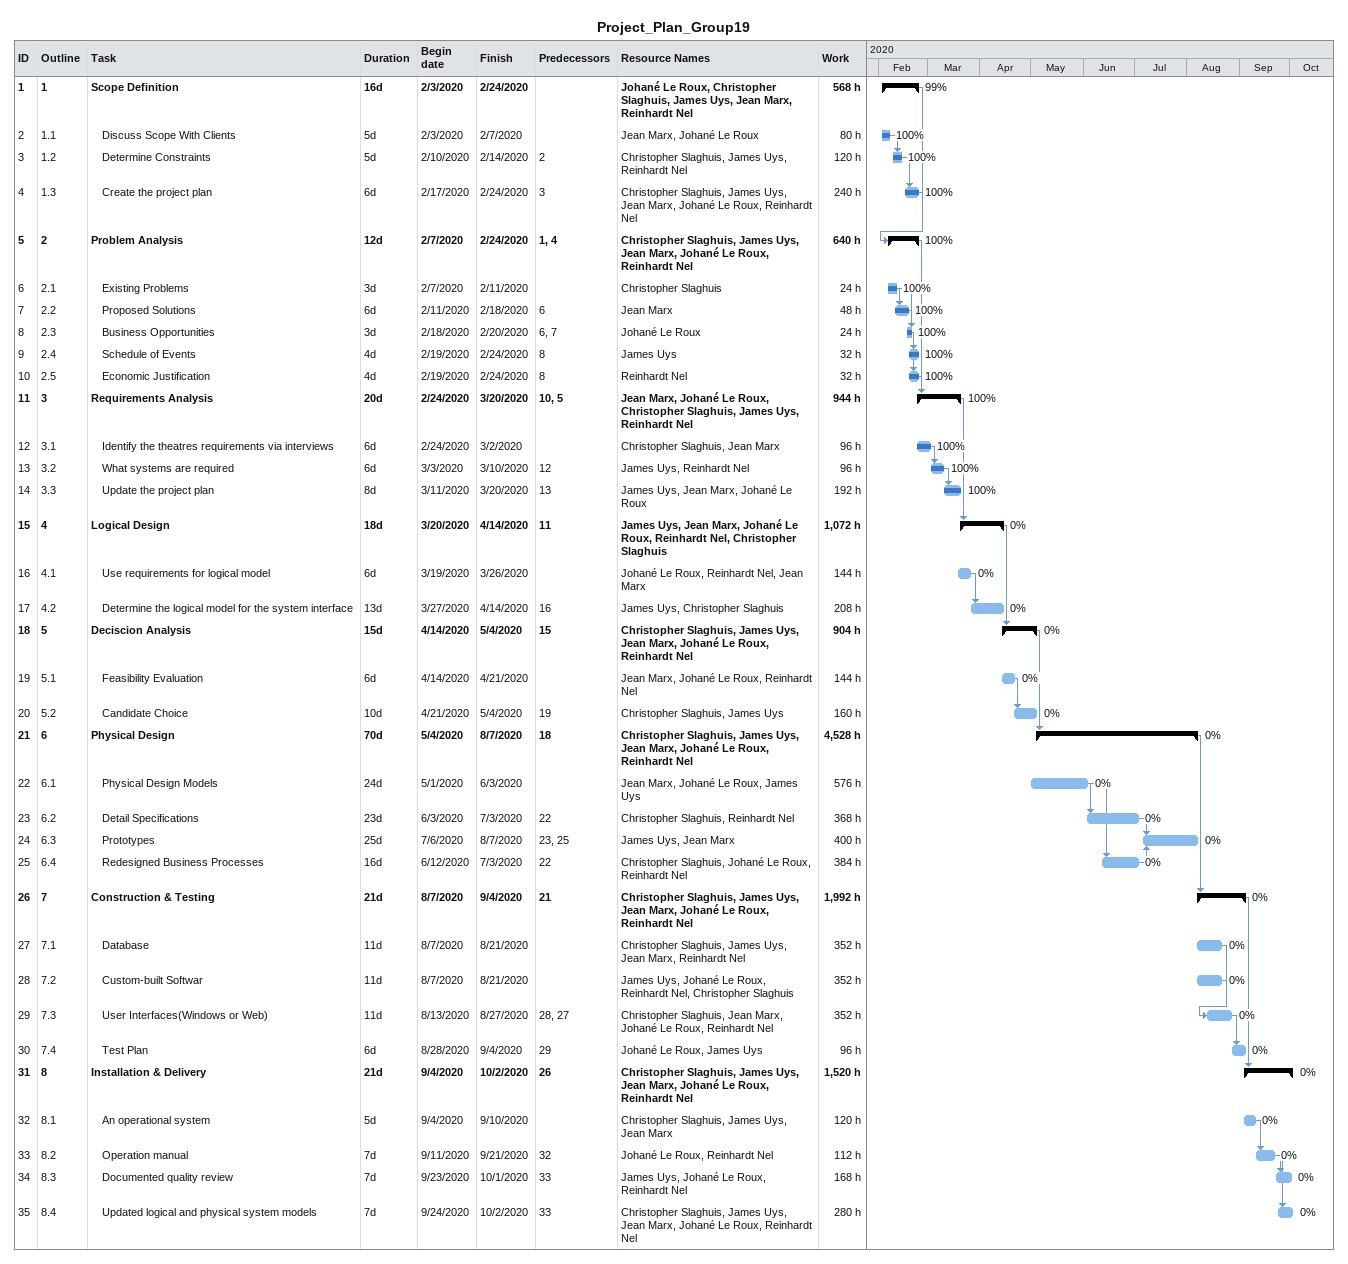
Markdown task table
Project_Plan_Group19

| ID | WBS | Task | Duration | Start | Finish | Predecessors | Resources | % complete | Work (h) |
|---|---|---|---|---|---|---|---|---|---|
| 1 | 1 | **Scope Definition** | 16d | 2020-02-03 | 2020-02-24 |  | Johané Le Roux, Christopher Slaghuis, James Uys, Jean Marx, Reinhardt Nel | 99 | 568 |
| 2 | 1.1 | Discuss Scope With Clients | 5d | 2020-02-03 | 2020-02-07 |  | Jean Marx, Johané Le Roux | 100 | 80 |
| 3 | 1.2 | Determine Constraints | 5d | 2020-02-10 | 2020-02-14 | 2 | Christopher Slaghuis, James Uys, Reinhardt Nel | 100 | 120 |
| 4 | 1.3 | Create the project plan | 6d | 2020-02-17 | 2020-02-24 | 3 | Christopher Slaghuis, James Uys, Jean Marx, Johané Le Roux, Reinhardt Nel | 100 | 240 |
| 5 | 2 | **Problem Analysis** | 12d | 2020-02-07 | 2020-02-24 | 1, 4 | Christopher Slaghuis, James Uys, Jean Marx, Johané Le Roux, Reinhardt Nel | 100 | 640 |
| 6 | 2.1 | Existing Problems | 3d | 2020-02-07 | 2020-02-11 |  | Christopher Slaghuis | 100 | 24 |
| 7 | 2.2 | Proposed Solutions | 6d | 2020-02-11 | 2020-02-18 | 6 | Jean Marx | 100 | 48 |
| 8 | 2.3 | Business Opportunities | 3d | 2020-02-18 | 2020-02-20 | 6, 7 | Johané Le Roux | 100 | 24 |
| 9 | 2.4 | Schedule of Events | 4d | 2020-02-19 | 2020-02-24 | 8 | James Uys | 100 | 32 |
| 10 | 2.5 | Economic Justification | 4d | 2020-02-19 | 2020-02-24 | 8 | Reinhardt Nel | 100 | 32 |
| 11 | 3 | **Requirements Analysis** | 20d | 2020-02-24 | 2020-03-20 | 10, 5 | Jean Marx, Johané Le Roux, Christopher Slaghuis, James Uys, Reinhardt Nel | 100 | 944 |
| 12 | 3.1 | Identify the theatres requirements via interviews | 6d | 2020-02-24 | 2020-03-02 |  | Christopher Slaghuis, Jean Marx | 100 | 96 |
| 13 | 3.2 | What systems are required | 6d | 2020-03-03 | 2020-03-10 | 12 | James Uys, Reinhardt Nel | 100 | 96 |
| 14 | 3.3 | Update the project plan | 8d | 2020-03-11 | 2020-03-20 | 13 | James Uys, Jean Marx, Johané Le Roux | 100 | 192 |
| 15 | 4 | **Logical Design** | 18d | 2020-03-20 | 2020-04-14 | 11 | James Uys, Jean Marx, Johané Le Roux, Reinhardt Nel, Christopher Slaghuis | 0 | 1072 |
| 16 | 4.1 | Use requirements for logical model | 6d | 2020-03-19 | 2020-03-26 |  | Johané Le Roux, Reinhardt Nel, Jean Marx | 0 | 144 |
| 17 | 4.2 | Determine the logical model for the system interface | 13d | 2020-03-27 | 2020-04-14 | 16 | James Uys, Christopher Slaghuis | 0 | 208 |
| 18 | 5 | **Deciscion Analysis** | 15d | 2020-04-14 | 2020-05-04 | 15 | Christopher Slaghuis, James Uys, Jean Marx, Johané Le Roux, Reinhardt Nel | 0 | 904 |
| 19 | 5.1 | Feasibility Evaluation | 6d | 2020-04-14 | 2020-04-21 |  | Jean Marx, Johané Le Roux, Reinhardt Nel | 0 | 144 |
| 20 | 5.2 | Candidate Choice | 10d | 2020-04-21 | 2020-05-04 | 19 | Christopher Slaghuis, James Uys | 0 | 160 |
| 21 | 6 | **Physical Design** | 70d | 2020-05-04 | 2020-08-07 | 18 | Christopher Slaghuis, James Uys, Jean Marx, Johané Le Roux, Reinhardt Nel | 0 | 4528 |
| 22 | 6.1 | Physical Design Models | 24d | 2020-05-01 | 2020-06-03 |  | Jean Marx, Johané Le Roux, James Uys | 0 | 576 |
| 23 | 6.2 | Detail Specifications | 23d | 2020-06-03 | 2020-07-03 | 22 | Christopher Slaghuis, Reinhardt Nel | 0 | 368 |
| 24 | 6.3 | Prototypes | 25d | 2020-07-06 | 2020-08-07 | 23, 25 | James Uys, Jean Marx | 0 | 400 |
| 25 | 6.4 | Redesigned Business Processes | 16d | 2020-06-12 | 2020-07-03 | 22 | Christopher Slaghuis, Johané Le Roux, Reinhardt Nel | 0 | 384 |
| 26 | 7 | **Construction & Testing** | 21d | 2020-08-07 | 2020-09-04 | 21 | Christopher Slaghuis, James Uys, Jean Marx, Johané Le Roux, Reinhardt Nel | 0 | 1992 |
| 27 | 7.1 | Database | 11d | 2020-08-07 | 2020-08-21 |  | Christopher Slaghuis, James Uys, Jean Marx, Reinhardt Nel | 0 | 352 |
| 28 | 7.2 | Custom-built Softwar | 11d | 2020-08-07 | 2020-08-21 |  | James Uys, Johané Le Roux, Reinhardt Nel, Christopher Slaghuis | 0 | 352 |
| 29 | 7.3 | User Interfaces(Windows or Web) | 11d | 2020-08-13 | 2020-08-27 | 28, 27 | Christopher Slaghuis, Jean Marx, Johané Le Roux, Reinhardt Nel | 0 | 352 |
| 30 | 7.4 | Test Plan | 6d | 2020-08-28 | 2020-09-04 | 29 | Johané Le Roux, James Uys | 0 | 96 |
| 31 | 8 | **Installation & Delivery** | 21d | 2020-09-04 | 2020-10-02 | 26 | Christopher Slaghuis, James Uys, Jean Marx, Johané Le Roux, Reinhardt Nel | 0 | 1520 |
| 32 | 8.1 | An operational system | 5d | 2020-09-04 | 2020-09-10 |  | Christopher Slaghuis, James Uys, Jean Marx | 0 | 120 |
| 33 | 8.2 | Operation manual | 7d | 2020-09-11 | 2020-09-21 | 32 | Johané Le Roux, Reinhardt Nel | 0 | 112 |
| 34 | 8.3 | Documented quality review | 7d | 2020-09-23 | 2020-10-01 | 33 | James Uys, Johané Le Roux, Reinhardt Nel | 0 | 168 |
| 35 | 8.4 | Updated logical and physical system models | 7d | 2020-09-24 | 2020-10-02 | 33 | Christopher Slaghuis, James Uys, Jean Marx, Johané Le Roux, Reinhardt Nel | 0 | 280 |
